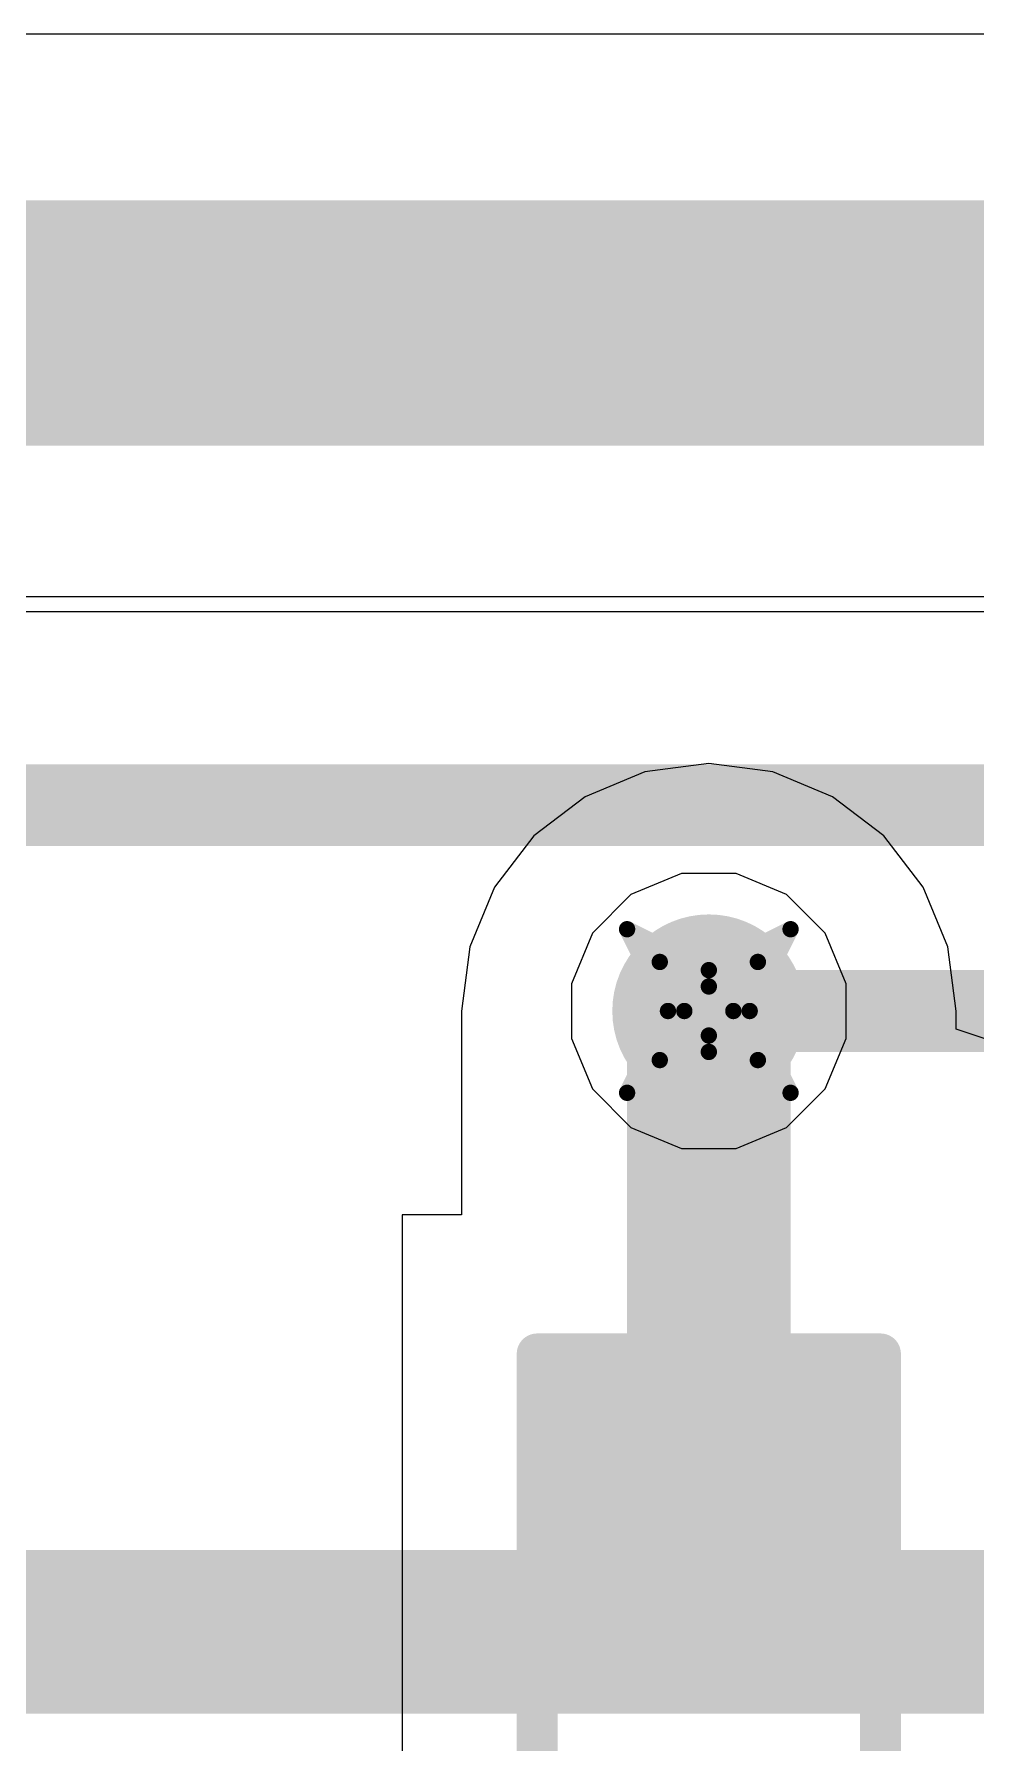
# Model space of a CAD drawing. Header units: inches. Extents: x -2 to 5376, y -4 to 5426.
# Drawn here: x 55.01 to 57.93, y 79.59 to 84.89 of the extents above; entities that cross this region are included whole.
import ezdxf

# ---------------------------------------------------------------- set-up
doc = ezdxf.new("R2010")
doc.units = ezdxf.units.IN
for name, color, linetype in [('Bottom Layer', 5, 'Continuous'), ('Drill Drawing', 1, 'Continuous'), ('Layer 1', 16, 'Continuous'), ('Layer 2', 76, 'Continuous'), ('Top Layer', 1, 'Continuous'), ('Top Overlay', 2, 'Continuous'), ('Top Paste', 8, 'Continuous'), ('Top Solder', 216, 'Continuous'), ('Via Holes', 16, 'Continuous')]:
    doc.layers.add(name, color=color, linetype=linetype)

# ---------------------------------------------------------------- blocks, each defined once
blk = doc.blocks.new('R___0603_54')
at = {"layer": 'Top Layer'}
for points in [[(-0.381, 0.4445), (-0.381, -0.4445), (-1.143, -0.4445), (-1.143, 0.4445)], [(1.143, 0.4445), (1.143, -0.4445), (0.381, -0.4445), (0.381, 0.4445)]]:
    blk.add_hatch(color=1, dxfattribs=at).paths.add_polyline_path(points)
at = {"layer": 'Top Paste'}
for points in [[(-0.381, 0.4445), (-0.381, -0.4445), (-1.143, -0.4445), (-1.143, 0.4445)], [(1.143, 0.4445), (1.143, -0.4445), (0.381, -0.4445), (0.381, 0.4445)]]:
    blk.add_hatch(color=8, dxfattribs=at).paths.add_polyline_path(points)
at = {"layer": 'Top Solder'}
for points in [[(-0.2794, 0.5461), (-0.2794, -0.5461), (-1.2446, -0.5461), (-1.2446, 0.5461)], [(1.2446, 0.5461), (1.2446, -0.5461), (0.2794, -0.5461), (0.2794, 0.5461)]]:
    blk.add_hatch(color=216, dxfattribs=at).paths.add_polyline_path(points)
at = {"layer": 'Top Overlay'}
for points in [[(-1.2192, 0.5334, 0.127, 0.127, 0), (-1.2192, -0.5334, 0.127, 0.127, 0)], [(-1.2192, 0.5334, 0.127, 0.127, 0), (1.2192, 0.5334, 0.127, 0.127, 0)], [(1.2192, 0.5334, 0.127, 0.127, 0), (1.2192, -0.5334, 0.127, 0.127, 0)], [(-1.2192, -0.5334, 0.127, 0.127, 0), (1.2192, -0.5334, 0.127, 0.127, 0)]]:
    blk.add_lwpolyline(points, format="xyseb", dxfattribs=at)
for points in [[(-1.25095, 0.5334, 0.0635, 0.0635, 1), (-1.18745, 0.5334, 0.0635, 0.0635, 1)], [(-1.25095, 0.5334, 0.0635, 0.0635, 1), (-1.18745, 0.5334, 0.0635, 0.0635, 1)], [(1.18745, 0.5334, 0.0635, 0.0635, 1), (1.25095, 0.5334, 0.0635, 0.0635, 1)], [(1.18745, 0.5334, 0.0635, 0.0635, 1), (1.25095, 0.5334, 0.0635, 0.0635, 1)], [(-1.25095, -0.5334, 0.0635, 0.0635, 1), (-1.18745, -0.5334, 0.0635, 0.0635, 1)], [(-1.25095, -0.5334, 0.0635, 0.0635, 1), (-1.18745, -0.5334, 0.0635, 0.0635, 1)], [(1.18745, -0.5334, 0.0635, 0.0635, 1), (1.25095, -0.5334, 0.0635, 0.0635, 1)], [(1.18745, -0.5334, 0.0635, 0.0635, 1), (1.25095, -0.5334, 0.0635, 0.0635, 1)]]:
    blk.add_lwpolyline(points, format="xyseb", close=True, dxfattribs=at)

msp = doc.modelspace()

# ---------------------------------------------------------------- hatches: boundary and pattern name
at = {"layer": 'Bottom Layer'}
h = msp.add_hatch(color=5, dxfattribs=at)
edge = h.paths.add_edge_path()
edge.add_arc((57.1039, 81.861), 0.3, 0, 360)
at = {"layer": 'Layer 1'}
h = msp.add_hatch(color=16, dxfattribs=at)
edge = h.paths.add_edge_path()
edge.add_arc((57.1039, 81.861), 0.3, 0, 360)
at = {"layer": 'Layer 2'}
h = msp.add_hatch(color=76, dxfattribs=at)
edge = h.paths.add_edge_path()
edge.add_arc((57.1039, 81.861), 0.3, 0, 360)
at = {"layer": 'Top Layer'}
h = msp.add_hatch(color=1, dxfattribs=at)
edge = h.paths.add_edge_path()
edge.add_arc((57.1039, 81.861), 0.3, 0, 360)
at = {"layer": 'Via Holes'}
h = msp.add_hatch(color=7, dxfattribs=at)
edge = h.paths.add_edge_path()
edge.add_arc((57.1039, 81.861), 0.15, 0, 360)

# ---------------------------------------------------------------- linework, layer by layer
at = {"layer": 'Bottom Layer'}
msp.add_line((63.83, 83.1475), (53.2944, 83.1475), dxfattribs=at)
for points in [[(53.2944, 82.5, 0.254, 0.254, 0), (63.83, 82.5, 0.254, 0.254, 0)], [(57.1039, 81.861, 0.254, 0.254, 0), (69.5249, 81.861, 0.254, 0.254, 0)], [(53.2955, 79.933, 0.508, 0.508, 0), (64.7736, 79.933, 0.508, 0.508, 0)]]:
    msp.add_lwpolyline(points, format="xyseb", dxfattribs=at)
msp.add_lwpolyline([(57.0404, 81.861, 0.127, 0.127, 1), (57.1674, 81.861, 0.127, 0.127, 1)], format="xyseb", close=True, dxfattribs=at)
at = {"layer": 'Drill Drawing'}
for points in [[(56.8499, 82.115, 0.0508, 0.0508, 0), (57.1039, 81.988, 0.0508, 0.0508, 0)], [(56.8499, 82.115, 0.0508, 0.0508, 0), (56.9769, 81.861, 0.0508, 0.0508, 0)], [(57.1039, 81.988, 0.0508, 0.0508, 0), (57.3579, 82.115, 0.0508, 0.0508, 0)], [(57.2309, 81.861, 0.0508, 0.0508, 0), (57.3579, 82.115, 0.0508, 0.0508, 0)], [(56.9515, 82.0134, 0.0508, 0.0508, 0), (57.1039, 81.9372, 0.0508, 0.0508, 0)], [(56.9515, 82.0134, 0.0508, 0.0508, 0), (57.0277, 81.861, 0.0508, 0.0508, 0)], [(57.1039, 81.9372, 0.0508, 0.0508, 0), (57.2563, 82.0134, 0.0508, 0.0508, 0)], [(57.1801, 81.861, 0.0508, 0.0508, 0), (57.2563, 82.0134, 0.0508, 0.0508, 0)], [(56.8499, 81.607, 0.0508, 0.0508, 0), (56.9769, 81.861, 0.0508, 0.0508, 0)], [(56.9515, 81.7086, 0.0508, 0.0508, 0), (57.0277, 81.861, 0.0508, 0.0508, 0)], [(57.1801, 81.861, 0.0508, 0.0508, 0), (57.2563, 81.7086, 0.0508, 0.0508, 0)], [(57.2309, 81.861, 0.0508, 0.0508, 0), (57.3579, 81.607, 0.0508, 0.0508, 0)], [(56.9515, 81.7086, 0.0508, 0.0508, 0), (57.1039, 81.7848, 0.0508, 0.0508, 0)], [(57.1039, 81.7848, 0.0508, 0.0508, 0), (57.2563, 81.7086, 0.0508, 0.0508, 0)], [(56.8499, 81.607, 0.0508, 0.0508, 0), (57.1039, 81.734, 0.0508, 0.0508, 0)], [(57.1039, 81.734, 0.0508, 0.0508, 0), (57.3579, 81.607, 0.0508, 0.0508, 0)]]:
    msp.add_lwpolyline(points, format="xyseb", dxfattribs=at)
for points in [[(56.8372, 82.115, 0.0254, 0.0254, 1), (56.8626, 82.115, 0.0254, 0.0254, 1)], [(56.8372, 82.115, 0.0254, 0.0254, 1), (56.8626, 82.115, 0.0254, 0.0254, 1)], [(57.3452, 82.115, 0.0254, 0.0254, 1), (57.3706, 82.115, 0.0254, 0.0254, 1)], [(57.3452, 82.115, 0.0254, 0.0254, 1), (57.3706, 82.115, 0.0254, 0.0254, 1)], [(56.9388, 82.0134, 0.0254, 0.0254, 1), (56.9642, 82.0134, 0.0254, 0.0254, 1)], [(56.9388, 82.0134, 0.0254, 0.0254, 1), (56.9642, 82.0134, 0.0254, 0.0254, 1)], [(57.2436, 82.0134, 0.0254, 0.0254, 1), (57.269, 82.0134, 0.0254, 0.0254, 1)], [(57.2436, 82.0134, 0.0254, 0.0254, 1), (57.269, 82.0134, 0.0254, 0.0254, 1)], [(57.0912, 81.988, 0.0254, 0.0254, 1), (57.1166, 81.988, 0.0254, 0.0254, 1)], [(57.0912, 81.988, 0.0254, 0.0254, 1), (57.1166, 81.988, 0.0254, 0.0254, 1)], [(57.0912, 81.9372, 0.0254, 0.0254, 1), (57.1166, 81.9372, 0.0254, 0.0254, 1)], [(57.0912, 81.9372, 0.0254, 0.0254, 1), (57.1166, 81.9372, 0.0254, 0.0254, 1)], [(56.9642, 81.861, 0.0254, 0.0254, 1), (56.9896, 81.861, 0.0254, 0.0254, 1)], [(56.9642, 81.861, 0.0254, 0.0254, 1), (56.9896, 81.861, 0.0254, 0.0254, 1)], [(57.015, 81.861, 0.0254, 0.0254, 1), (57.0404, 81.861, 0.0254, 0.0254, 1)], [(57.015, 81.861, 0.0254, 0.0254, 1), (57.0404, 81.861, 0.0254, 0.0254, 1)], [(57.1674, 81.861, 0.0254, 0.0254, 1), (57.1928, 81.861, 0.0254, 0.0254, 1)], [(57.1674, 81.861, 0.0254, 0.0254, 1), (57.1928, 81.861, 0.0254, 0.0254, 1)], [(57.2182, 81.861, 0.0254, 0.0254, 1), (57.2436, 81.861, 0.0254, 0.0254, 1)], [(57.2182, 81.861, 0.0254, 0.0254, 1), (57.2436, 81.861, 0.0254, 0.0254, 1)], [(57.0912, 81.7848, 0.0254, 0.0254, 1), (57.1166, 81.7848, 0.0254, 0.0254, 1)], [(57.0912, 81.7848, 0.0254, 0.0254, 1), (57.1166, 81.7848, 0.0254, 0.0254, 1)], [(56.9388, 81.7086, 0.0254, 0.0254, 1), (56.9642, 81.7086, 0.0254, 0.0254, 1)], [(56.9388, 81.7086, 0.0254, 0.0254, 1), (56.9642, 81.7086, 0.0254, 0.0254, 1)], [(57.0912, 81.734, 0.0254, 0.0254, 1), (57.1166, 81.734, 0.0254, 0.0254, 1)], [(57.0912, 81.734, 0.0254, 0.0254, 1), (57.1166, 81.734, 0.0254, 0.0254, 1)], [(57.2436, 81.7086, 0.0254, 0.0254, 1), (57.269, 81.7086, 0.0254, 0.0254, 1)], [(57.2436, 81.7086, 0.0254, 0.0254, 1), (57.269, 81.7086, 0.0254, 0.0254, 1)], [(56.8372, 81.607, 0.0254, 0.0254, 1), (56.8626, 81.607, 0.0254, 0.0254, 1)], [(56.8372, 81.607, 0.0254, 0.0254, 1), (56.8626, 81.607, 0.0254, 0.0254, 1)], [(57.3452, 81.607, 0.0254, 0.0254, 1), (57.3706, 81.607, 0.0254, 0.0254, 1)], [(57.3452, 81.607, 0.0254, 0.0254, 1), (57.3706, 81.607, 0.0254, 0.0254, 1)]]:
    msp.add_lwpolyline(points, format="xyseb", close=True, dxfattribs=at)
at = {"layer": 'Layer 1'}
for p, q in [((57.0189, 82.288), (56.862, 82.223)), ((57.1888, 82.288), (57.0189, 82.288)), ((57.3457, 82.223), (57.1888, 82.288)), ((56.862, 82.223), (56.7419, 82.1029)), ((57.4659, 82.1029), (57.3457, 82.223)), ((56.7419, 82.1029), (56.6769, 81.9459)), ((57.5309, 81.9459), (57.4659, 82.1029)), ((56.6769, 81.9459), (56.6769, 81.7761)), ((57.5309, 81.7761), (57.5309, 81.9459)), ((56.6769, 81.7761), (56.7419, 81.6191)), ((57.4659, 81.6191), (57.5309, 81.7761)), ((56.7419, 81.6191), (56.862, 81.499)), ((57.3457, 81.499), (57.4659, 81.6191)), ((56.862, 81.499), (57.0189, 81.434)), ((57.1888, 81.434), (57.3457, 81.499)), ((57.0189, 81.434), (57.1888, 81.434))]:
    msp.add_line(p, q, dxfattribs=at)
at = {"layer": 'Layer 2'}
for p, q in [((59.7102, 84.8944), (51.1827, 84.8944)), ((53.5214, 83.1011), (59.7102, 83.1011)), ((57.0189, 82.288), (56.862, 82.223)), ((57.1888, 82.288), (57.0189, 82.288)), ((57.3457, 82.223), (57.1888, 82.288)), ((56.862, 82.223), (56.7419, 82.1029)), ((57.4659, 82.1029), (57.3457, 82.223)), ((56.7419, 82.1029), (56.6769, 81.9459)), ((57.5309, 81.9459), (57.4659, 82.1029)), ((56.6769, 81.9459), (56.6769, 81.7761)), ((57.5309, 81.7761), (57.5309, 81.9459)), ((56.6769, 81.7761), (56.7419, 81.6191)), ((57.4659, 81.6191), (57.5309, 81.7761)), ((56.7419, 81.6191), (56.862, 81.499)), ((57.3457, 81.499), (57.4659, 81.6191)), ((56.862, 81.499), (57.0189, 81.434)), ((57.1888, 81.434), (57.3457, 81.499)), ((57.0189, 81.434), (57.1888, 81.434))]:
    msp.add_line(p, q, dxfattribs=at)
msp.add_lwpolyline([(51.1827, 83.9977, 0.762, 0.762, 0), (59.7102, 83.9977, 0.762, 0.762, 0)], format="xyseb", dxfattribs=at)
at = {"layer": 'Top Layer'}
for p, q in [((57.1039, 82.6296), (56.905, 82.6034)), ((57.3028, 82.6034), (57.1039, 82.6296)), ((56.905, 82.6034), (56.7196, 82.5266)), ((57.4882, 82.5266), (57.3028, 82.6034)), ((56.7196, 82.5266), (56.5604, 82.4045)), ((57.6473, 82.4045), (57.4882, 82.5266)), ((56.5604, 82.4045), (56.4383, 82.2453)), ((57.7695, 82.2453), (57.6473, 82.4045)), ((56.4383, 82.2453), (56.3615, 82.0599)), ((57.8463, 82.0599), (57.7695, 82.2453)), ((56.3615, 82.0599), (56.3353, 81.861)), ((57.8724, 81.861), (57.8463, 82.0599)), ((56.3353, 81.861), (56.3353, 81.228)), ((57.8724, 81.8051), (57.8724, 81.861)), ((57.9994, 81.762), (57.8724, 81.8051)), ((56.3353, 81.228), (56.1514, 81.228)), ((56.1514, 81.228), (56.1514, 79.45))]:
    msp.add_line(p, q, dxfattribs=at)
msp.add_lwpolyline([(57.1039, 80.339, 0.508, 0.508, 0), (57.1039, 81.861, 0.508, 0.508, 0)], format="xyseb", dxfattribs=at)
for points in [[(56.9769, 81.861, 0.254, 0.254, 1), (57.2309, 81.861, 0.254, 0.254, 1)], [(56.9769, 80.339, 0.254, 0.254, 1), (57.2309, 80.339, 0.254, 0.254, 1)]]:
    msp.add_lwpolyline(points, format="xyseb", close=True, dxfattribs=at)

# ---------------------------------------------------------------- block references
at = {"rotation": 90}
msp.add_blockref('R___0603_54', (57.1039, 79.577), dxfattribs=at)

doc.saveas('drawing.dxf')
